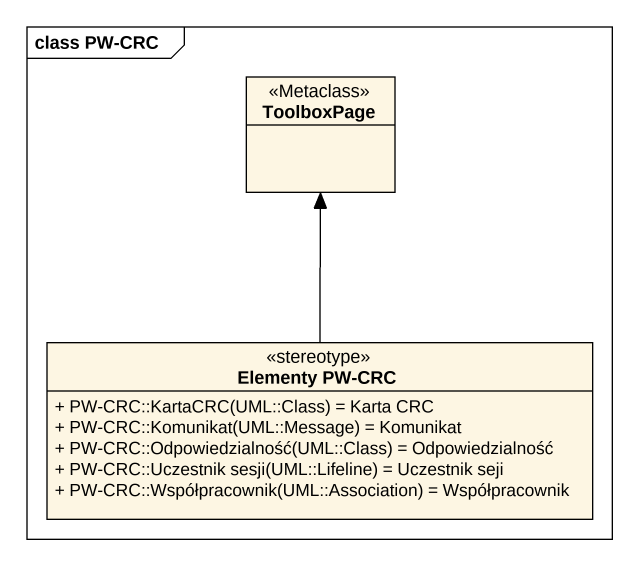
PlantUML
@startuml
mainframe class PW-CRC
hide circle
hide empty members
skinparam classAttributeIconSize 0
class ToolboxPage <<Metaclass>>
class "Elementy PW-CRC" as Elementy_PW_CRC <<stereotype>> {
  {field} + PW-CRC::KartaCRC(UML::Class) = Karta CRC
  {field} + PW-CRC::Komunikat(UML::Message) = Komunikat
  {field} + PW-CRC::Odpowiedzialność(UML::Class) = Odpowiedzialność
  {field} + PW-CRC::Uczestnik sesji(UML::Lifeline) = Uczestnik seji
  {field} + PW-CRC::Współpracownik(UML::Association) = Współpracownik
}
Elementy_PW_CRC -up-> ToolboxPage
@enduml
